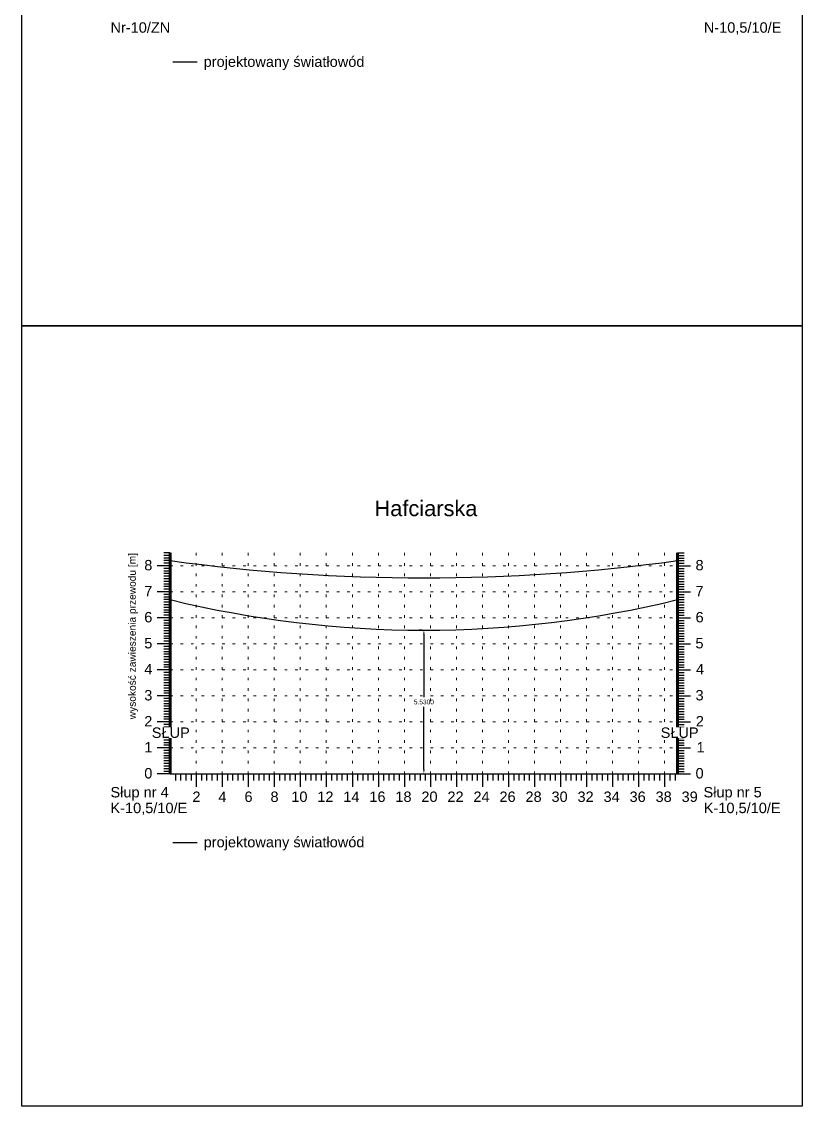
# Model space of a CAD drawing. Header units: metres. Extents: x -155 to 1812, y 681 to 886.
# Drawn here: x 834.54 to 864.54, y 680.52 to 722.21 of the extents above; entities that cross this region are included whole.
import ezdxf

# ---------------------------------------------------------------- set-up
doc = ezdxf.new("R2010")
doc.units = ezdxf.units.M
doc.header["$MEASUREMENT"] = 0
doc.linetypes.add('ACAD_ISO07W100', pattern=[3, 0, -3])
doc.styles.get("Standard").update_dxf_attribs({"font": 'arial.ttf'})
doc.dimstyles.get("Standard").update_dxf_attribs({"dimtxt": 0.18, "dimasz": 0.18, "dimexe": 0.18, "dimexo": 0.0625, "dimgap": 0.09, "dimtad": 0, "dimtih": 1, "dimtoh": 1, "dimdec": 4, "dimzin": 0, "dimdsep": 46, "dimtxsty": 'Standard', "dimcen": 0.09, "dimadec": 0, "dimazin": 0, "dimtfac": 1, "dimtdec": 4, "dimtofl": 0, "dimtmove": 0, "dimatfit": 3, "dimfxl": 1, "dimtolj": 1, "dimtzin": 0, "dimarcsym": 0})

# ---------------------------------------------------------------- blocks, each defined once
blk = doc.blocks.new('*D224')
at = {"color": 0, "lineweight": -2}
for p, q in [((849.938, 698.828), (849.82, 698.828)), ((850, 698.648), (850, 696.245)), ((850, 693.478), (850, 695.881)), ((842.913, 693.298), (850.18, 693.298))]:
    blk.add_line(p, q, dxfattribs=at)
at = {"color": 0}
for points in [[(850.03, 698.648), (849.97, 698.648), (850, 698.828)], [(849.97, 693.478), (850.03, 693.478), (850, 693.298)]]:
    blk.add_solid(points, dxfattribs=at)
at = {"layer": 'Defpoints', "color": 0}
for p in [(850, 698.828), (842.85, 693.298), (850, 693.298)]:
    blk.add_point(p, dxfattribs=at)
at = {"color": 0, "lineweight": 25, "insert": (850, 696.063), "char_height": 0.18, "attachment_point": 5}
blk.add_mtext('\\A1;5.5300', dxfattribs=at)

msp = doc.modelspace()

# ---------------------------------------------------------------- linework, layer by layer
at = {"color": 3, "lineweight": 25}
for p, q in [((840.35594, 720.66781), (841.28653, 720.66781)), ((840.35594, 690.66781), (841.28653, 690.66781))]:
    msp.add_line(p, q, dxfattribs=at)
for p, q in [((840.25039, 701.79803), (840.00039, 701.79803)), ((840.25039, 701.69803), (840.00039, 701.69803)), ((840.25039, 701.79803), (840.25039, 693.29803)), ((859.75039, 701.79803), (859.75039, 693.29803)), ((859.75039, 701.79803), (860.00039, 701.79803)), ((859.75039, 701.69803), (860.00039, 701.69803)), ((840.25039, 701.29803), (839.75039, 701.29803)), ((840.25039, 701.29803), (839.75039, 701.29803)), ((840.25039, 701.59803), (840.00039, 701.59803)), ((840.25039, 701.49803), (840.00039, 701.49803)), ((840.25039, 701.39803), (840.00039, 701.39803)), ((859.75039, 701.59803), (860.00039, 701.59803)), ((859.75039, 701.49803), (860.00039, 701.49803)), ((859.75039, 701.39803), (860.00039, 701.39803)), ((859.75039, 701.29803), (860.25039, 701.29803)), ((859.75039, 701.29803), (860.25039, 701.29803)), ((840.25039, 701.19803), (840.00039, 701.19803)), ((840.25039, 701.09803), (840.00039, 701.09803)), ((840.25039, 700.99803), (840.00039, 700.99803)), ((840.25039, 700.89803), (840.00039, 700.89803)), ((859.75039, 701.19803), (860.00039, 701.19803)), ((859.75039, 701.09803), (860.00039, 701.09803)), ((859.75039, 700.99803), (860.00039, 700.99803)), ((859.75039, 700.89803), (860.00039, 700.89803)), ((840.25039, 700.79803), (840.00039, 700.79803)), ((840.25039, 700.69803), (840.00039, 700.69803)), ((840.25039, 700.59803), (840.00039, 700.59803)), ((840.25039, 700.49803), (840.00039, 700.49803)), ((859.75039, 700.79803), (860.00039, 700.79803)), ((859.75039, 700.69803), (860.00039, 700.69803)), ((859.75039, 700.59803), (860.00039, 700.59803)), ((859.75039, 700.49803), (860.00039, 700.49803)), ((840.25039, 700.29803), (839.75039, 700.29803)), ((840.25039, 700.29803), (839.75039, 700.29803)), ((840.25039, 700.39803), (840.00039, 700.39803)), ((840.25039, 700.19803), (840.00039, 700.19803)), ((840.25039, 700.09803), (840.00039, 700.09803)), ((859.75039, 700.39803), (860.00039, 700.39803)), ((859.75039, 700.29803), (860.25039, 700.29803)), ((859.75039, 700.29803), (860.25039, 700.29803)), ((859.75039, 700.19803), (860.00039, 700.19803)), ((859.75039, 700.09803), (860.00039, 700.09803)), ((840.25039, 699.99803), (840.00039, 699.99803)), ((840.25039, 699.89803), (840.00039, 699.89803)), ((840.25039, 699.79803), (840.00039, 699.79803)), ((840.25039, 699.69803), (840.00039, 699.69803)), ((859.75039, 699.99803), (860.00039, 699.99803)), ((859.75039, 699.89803), (860.00039, 699.89803)), ((859.75039, 699.79803), (860.00039, 699.79803)), ((859.75039, 699.69803), (860.00039, 699.69803)), ((840.25039, 699.29803), (839.75039, 699.29803)), ((840.25039, 699.29803), (839.75039, 699.29803)), ((840.25039, 699.59803), (840.00039, 699.59803)), ((840.25039, 699.49803), (840.00039, 699.49803)), ((840.25039, 699.39803), (840.00039, 699.39803)), ((840.25039, 699.19803), (840.00039, 699.19803)), ((859.75039, 699.59803), (860.00039, 699.59803)), ((859.75039, 699.49803), (860.00039, 699.49803)), ((859.75039, 699.39803), (860.00039, 699.39803)), ((859.75039, 699.29803), (860.25039, 699.29803)), ((859.75039, 699.29803), (860.25039, 699.29803)), ((859.75039, 699.19803), (860.00039, 699.19803)), ((840.25039, 699.09803), (840.00039, 699.09803)), ((840.25039, 698.99803), (840.00039, 698.99803)), ((840.25039, 698.89803), (840.00039, 698.89803)), ((840.25039, 698.79803), (840.00039, 698.79803)), ((859.75039, 699.09803), (860.00039, 699.09803)), ((859.75039, 698.99803), (860.00039, 698.99803)), ((859.75039, 698.89803), (860.00039, 698.89803)), ((859.75039, 698.79803), (860.00039, 698.79803)), ((840.25039, 698.69803), (840.00039, 698.69803)), ((840.25039, 698.59803), (840.00039, 698.59803)), ((840.25039, 698.49803), (840.00039, 698.49803)), ((840.25039, 698.39803), (840.00039, 698.39803)), ((859.75039, 698.69803), (860.00039, 698.69803)), ((859.75039, 698.59803), (860.00039, 698.59803)), ((859.75039, 698.49803), (860.00039, 698.49803)), ((859.75039, 698.39803), (860.00039, 698.39803)), ((840.25039, 698.29803), (839.75039, 698.29803)), ((840.25039, 698.29803), (839.75039, 698.29803)), ((840.25039, 698.19803), (840.00039, 698.19803)), ((840.25039, 698.09803), (840.00039, 698.09803)), ((840.25039, 697.99803), (840.00039, 697.99803)), ((859.75039, 698.29803), (860.25039, 698.29803)), ((859.75039, 698.29803), (860.25039, 698.29803)), ((859.75039, 698.19803), (860.00039, 698.19803)), ((859.75039, 698.09803), (860.00039, 698.09803)), ((859.75039, 697.99803), (860.00039, 697.99803)), ((840.25039, 697.89803), (840.00039, 697.89803)), ((840.25039, 697.79803), (840.00039, 697.79803)), ((840.25039, 697.69803), (840.00039, 697.69803)), ((840.25039, 697.59803), (840.00039, 697.59803)), ((859.75039, 697.89803), (860.00039, 697.89803)), ((859.75039, 697.79803), (860.00039, 697.79803)), ((859.75039, 697.69803), (860.00039, 697.69803)), ((859.75039, 697.59803), (860.00039, 697.59803)), ((840.25039, 697.29803), (839.75039, 697.29803)), ((840.25039, 697.29803), (839.75039, 697.29803)), ((840.25039, 697.49803), (840.00039, 697.49803)), ((840.25039, 697.39803), (840.00039, 697.39803)), ((840.25039, 697.19803), (840.00039, 697.19803)), ((859.75039, 697.49803), (860.00039, 697.49803)), ((859.75039, 697.39803), (860.00039, 697.39803)), ((859.75039, 697.29803), (860.25039, 697.29803)), ((859.75039, 697.29803), (860.25039, 697.29803)), ((859.75039, 697.19803), (860.00039, 697.19803)), ((840.25039, 697.09803), (840.00039, 697.09803)), ((840.25039, 696.99803), (840.00039, 696.99803)), ((840.25039, 696.89803), (840.00039, 696.89803)), ((840.25039, 696.79803), (840.00039, 696.79803)), ((840.25039, 696.69803), (840.00039, 696.69803)), ((859.75039, 697.09803), (860.00039, 697.09803)), ((859.75039, 696.99803), (860.00039, 696.99803)), ((859.75039, 696.89803), (860.00039, 696.89803)), ((859.75039, 696.79803), (860.00039, 696.79803)), ((859.75039, 696.69803), (860.00039, 696.69803)), ((840.25039, 696.29803), (839.75039, 696.29803)), ((840.25039, 696.29803), (839.75039, 696.29803)), ((840.25039, 696.59803), (840.00039, 696.59803)), ((840.25039, 696.49803), (840.00039, 696.49803)), ((840.25039, 696.39803), (840.00039, 696.39803)), ((859.75039, 696.59803), (860.00039, 696.59803)), ((859.75039, 696.49803), (860.00039, 696.49803)), ((859.75039, 696.39803), (860.00039, 696.39803)), ((859.75039, 696.29803), (860.25039, 696.29803)), ((859.75039, 696.29803), (860.25039, 696.29803)), ((840.25039, 696.19803), (840.00039, 696.19803)), ((840.25039, 696.09803), (840.00039, 696.09803)), ((840.25039, 695.99803), (840.00039, 695.99803)), ((840.25039, 695.89803), (840.00039, 695.89803)), ((859.75039, 696.19803), (860.00039, 696.19803)), ((859.75039, 696.09803), (860.00039, 696.09803)), ((859.75039, 695.99803), (860.00039, 695.99803)), ((859.75039, 695.89803), (860.00039, 695.89803)), ((840.25039, 695.79803), (840.00039, 695.79803)), ((840.25039, 695.69803), (840.00039, 695.69803)), ((840.25039, 695.59803), (840.00039, 695.59803)), ((840.25039, 695.49803), (840.00039, 695.49803)), ((859.75039, 695.79803), (860.00039, 695.79803)), ((859.75039, 695.69803), (860.00039, 695.69803)), ((859.75039, 695.59803), (860.00039, 695.59803)), ((859.75039, 695.49803), (860.00039, 695.49803)), ((840.25039, 695.29803), (839.75039, 695.29803)), ((840.25039, 695.29803), (839.75039, 695.29803)), ((840.25039, 695.39803), (840.00039, 695.39803)), ((840.25039, 695.19803), (840.00039, 695.19803)), ((840.25039, 695.09803), (840.00039, 695.09803)), ((859.75039, 695.39803), (860.00039, 695.39803)), ((859.75039, 695.29803), (860.25039, 695.29803)), ((859.75039, 695.29803), (860.25039, 695.29803)), ((859.75039, 695.19803), (860.00039, 695.19803)), ((859.75039, 695.09803), (860.00039, 695.09803)), ((840.25039, 694.99803), (840.00039, 694.99803)), ((840.25039, 694.89803), (840.00039, 694.89803)), ((840.25039, 694.79803), (840.00039, 694.79803)), ((840.25039, 694.69803), (840.00039, 694.69803)), ((859.75039, 694.99803), (860.00039, 694.99803)), ((859.75039, 694.89803), (860.00039, 694.89803)), ((859.75039, 694.79803), (860.00039, 694.79803)), ((859.75039, 694.69803), (860.00039, 694.69803)), ((840.25039, 694.29803), (839.75039, 694.29803)), ((840.25039, 694.29803), (839.75039, 694.29803)), ((840.25039, 694.59803), (840.00039, 694.59803)), ((840.25039, 694.49803), (840.00039, 694.49803)), ((840.25039, 694.39803), (840.00039, 694.39803)), ((840.25039, 694.19803), (840.00039, 694.19803)), ((859.75039, 694.59803), (860.00039, 694.59803)), ((859.75039, 694.49803), (860.00039, 694.49803)), ((859.75039, 694.39803), (860.00039, 694.39803)), ((859.75039, 694.29803), (860.25039, 694.29803)), ((859.75039, 694.29803), (860.25039, 694.29803)), ((859.75039, 694.19803), (860.00039, 694.19803)), ((840.25039, 694.09803), (840.00039, 694.09803)), ((840.25039, 693.99803), (840.00039, 693.99803)), ((840.25039, 693.89803), (840.00039, 693.89803)), ((840.25039, 693.79803), (840.00039, 693.79803)), ((859.75039, 694.09803), (860.00039, 694.09803)), ((859.75039, 693.99803), (860.00039, 693.99803)), ((859.75039, 693.89803), (860.00039, 693.89803)), ((859.75039, 693.79803), (860.00039, 693.79803)), ((840.25039, 693.69803), (840.00039, 693.69803)), ((840.25039, 693.59803), (840.00039, 693.59803)), ((840.25039, 693.49803), (840.00039, 693.49803)), ((840.25039, 693.39803), (840.00039, 693.39803)), ((859.75039, 693.69803), (860.00039, 693.69803)), ((859.75039, 693.59803), (860.00039, 693.59803)), ((859.75039, 693.49803), (860.00039, 693.49803)), ((859.75039, 693.39803), (860.00039, 693.39803)), ((840.25039, 693.29803), (839.75039, 693.29803)), ((840.25039, 693.29803), (840.00039, 693.29803)), ((840.25039, 693.29803), (859.75039, 693.29803)), ((840.45039, 693.29803), (840.45039, 693.04803)), ((840.65039, 693.29803), (840.65039, 693.04803)), ((840.85039, 693.29803), (840.85039, 693.04803)), ((841.05039, 693.29803), (841.05039, 693.04803)), ((841.25039, 693.29803), (841.25039, 692.79803)), ((841.45039, 693.29803), (841.45039, 693.04803)), ((841.65039, 693.29803), (841.65039, 693.04803)), ((841.85039, 693.29803), (841.85039, 693.04803)), ((842.05039, 693.29803), (842.05039, 693.04803)), ((842.25039, 693.29803), (842.25039, 692.79803)), ((842.45039, 693.29803), (842.45039, 693.04803)), ((842.65039, 693.29803), (842.65039, 693.04803)), ((842.85039, 693.29803), (842.85039, 693.04803)), ((843.05039, 693.29803), (843.05039, 693.04803)), ((843.25039, 693.29803), (843.25039, 692.79803)), ((843.45039, 693.29803), (843.45039, 693.04803)), ((843.65039, 693.29803), (843.65039, 693.04803)), ((843.85039, 693.29803), (843.85039, 693.04803)), ((844.05039, 693.29803), (844.05039, 693.04803)), ((844.25039, 693.29803), (844.25039, 692.79803)), ((844.45039, 693.29803), (844.45039, 693.04803)), ((844.65039, 693.29803), (844.65039, 693.04803)), ((844.85039, 693.29803), (844.85039, 693.04803)), ((845.05039, 693.29803), (845.05039, 693.04803)), ((845.25039, 693.29803), (845.25039, 692.79803)), ((845.45039, 693.29803), (845.45039, 693.04803)), ((845.65039, 693.29803), (845.65039, 693.04803)), ((845.85039, 693.29803), (845.85039, 693.04803)), ((846.05039, 693.29803), (846.05039, 693.04803)), ((846.25039, 693.29803), (846.25039, 692.79803)), ((846.45039, 693.29803), (846.45039, 693.04803)), ((846.65039, 693.29803), (846.65039, 693.04803)), ((846.85039, 693.29803), (846.85039, 693.04803)), ((847.05039, 693.29803), (847.05039, 693.04803)), ((847.25039, 693.29803), (847.25039, 692.79803)), ((847.45039, 693.29803), (847.45039, 693.04803)), ((847.65039, 693.29803), (847.65039, 693.04803)), ((847.85039, 693.29803), (847.85039, 693.04803)), ((848.05039, 693.29803), (848.05039, 693.04803)), ((848.25039, 693.29803), (848.25039, 692.79803)), ((848.45039, 693.29803), (848.45039, 693.04803)), ((848.65039, 693.29803), (848.65039, 693.04803)), ((848.85039, 693.29803), (848.85039, 693.04803)), ((849.05039, 693.29803), (849.05039, 693.04803)), ((849.25039, 693.29803), (849.25039, 692.79803)), ((849.45039, 693.29803), (849.45039, 693.04803)), ((849.65039, 693.29803), (849.65039, 693.04803)), ((849.85039, 693.29803), (849.85039, 693.04803)), ((850.05039, 693.29803), (850.05039, 693.04803)), ((850.25039, 693.29803), (850.25039, 692.79803)), ((850.45039, 693.29803), (850.45039, 693.04803)), ((850.65039, 693.29803), (850.65039, 693.04803)), ((850.85039, 693.29803), (850.85039, 693.04803)), ((851.05039, 693.29803), (851.05039, 693.04803)), ((851.25039, 693.29803), (851.25039, 692.79803)), ((851.45039, 693.29803), (851.45039, 693.04803)), ((851.65039, 693.29803), (851.65039, 693.04803)), ((851.85039, 693.29803), (851.85039, 693.04803)), ((852.05039, 693.29803), (852.05039, 693.04803)), ((852.25039, 693.29803), (852.25039, 692.79803)), ((852.45039, 693.29803), (852.45039, 693.04803)), ((852.65039, 693.29803), (852.65039, 693.04803)), ((852.85039, 693.29803), (852.85039, 693.04803)), ((853.05039, 693.29803), (853.05039, 693.04803)), ((853.25039, 693.29803), (853.25039, 692.79803)), ((853.45039, 693.29803), (853.45039, 693.04803)), ((853.65039, 693.29803), (853.65039, 693.04803)), ((853.85039, 693.29803), (853.85039, 693.04803)), ((854.05039, 693.29803), (854.05039, 693.04803)), ((854.25039, 693.29803), (854.25039, 692.79803)), ((854.45039, 693.29803), (854.45039, 693.04803)), ((854.65039, 693.29803), (854.65039, 693.04803)), ((854.85039, 693.29803), (854.85039, 693.04803)), ((855.05039, 693.29803), (855.05039, 693.04803)), ((855.25039, 693.29803), (855.25039, 692.79803)), ((855.45039, 693.29803), (855.45039, 693.04803)), ((855.65039, 693.29803), (855.65039, 693.04803)), ((855.85039, 693.29803), (855.85039, 693.04803)), ((856.05039, 693.29803), (856.05039, 693.04803)), ((856.25039, 693.29803), (856.25039, 692.79803)), ((856.45039, 693.29803), (856.45039, 693.04803)), ((856.65039, 693.29803), (856.65039, 693.04803)), ((856.85039, 693.29803), (856.85039, 693.04803)), ((857.05039, 693.29803), (857.05039, 693.04803)), ((857.25039, 693.29803), (857.25039, 692.79803)), ((857.45039, 693.29803), (857.45039, 693.04803)), ((857.65039, 693.29803), (857.65039, 693.04803)), ((857.85039, 693.29803), (857.85039, 693.04803)), ((858.05039, 693.29803), (858.05039, 693.04803)), ((858.25039, 693.29803), (858.25039, 692.79803)), ((858.45039, 693.29803), (858.45039, 693.04803)), ((858.65039, 693.29803), (858.65039, 693.04803)), ((858.85039, 693.29803), (858.85039, 693.04803)), ((859.05039, 693.29803), (859.05039, 693.04803)), ((859.25039, 693.29803), (859.25039, 692.79803)), ((859.45039, 693.29803), (859.45039, 693.04803)), ((859.65039, 693.29803), (859.65039, 693.04803)), ((859.75039, 693.29803), (860.25039, 693.29803)), ((859.75039, 693.29803), (860.00039, 693.29803))]:
    msp.add_line(p, q)
at = {"lineweight": 100}
for p, q in [((840.25039, 701.79803), (840.25039, 693.29803)), ((859.75039, 701.79803), (859.75039, 693.29803))]:
    msp.add_line(p, q, dxfattribs=at)
at = {"linetype": 'ACAD_ISO07W100', "lineweight": 15, "ltscale": 0.1}
for p, q in [((841.25039, 693.29803), (841.25039, 701.79803)), ((842.25039, 693.29803), (842.25039, 701.79803)), ((843.25039, 693.29803), (843.25039, 701.79803)), ((844.25039, 693.29803), (844.25039, 701.79803)), ((845.25039, 693.29803), (845.25039, 701.79803)), ((846.25039, 693.29803), (846.25039, 701.79803)), ((847.25039, 693.29803), (847.25039, 701.79803)), ((848.25039, 693.29803), (848.25039, 701.79803)), ((849.25039, 693.29803), (849.25039, 701.79803)), ((850.25039, 693.29803), (850.25039, 701.79803)), ((851.25039, 693.29803), (851.25039, 701.79803)), ((852.25039, 693.29803), (852.25039, 701.79803)), ((853.25039, 693.29803), (853.25039, 701.79803)), ((854.25039, 693.29803), (854.25039, 701.79803)), ((855.25039, 693.29803), (855.25039, 701.79803)), ((856.25039, 693.29803), (856.25039, 701.79803)), ((857.25039, 693.29803), (857.25039, 701.79803)), ((858.25039, 693.29803), (858.25039, 701.79803)), ((859.25039, 693.29803), (859.25039, 701.79803)), ((859.75039, 693.29803), (859.75039, 701.79803)), ((840.25039, 701.29803), (859.75039, 701.29803)), ((840.25039, 700.29803), (859.75039, 700.29803)), ((840.25039, 699.29803), (859.75039, 699.29803)), ((840.25039, 698.29803), (859.75039, 698.29803)), ((840.25039, 697.29803), (859.75039, 697.29803)), ((840.25039, 696.29803), (859.75039, 696.29803)), ((840.25039, 695.29803), (859.75039, 695.29803)), ((840.25039, 694.29803), (859.75039, 694.29803)), ((840.25039, 693.29803), (859.75039, 693.29803))]:
    msp.add_line(p, q, dxfattribs=at)
at = {"lineweight": 25}
msp.add_line((859.25039, 693.29803), (859.75039, 693.29803), dxfattribs=at)
for points in [[(834.54271, 740.52182), (864.54271, 740.52182), (864.54271, 710.52182), (834.54271, 710.52182), (834.54271, 740.52182)], [(834.54271, 710.52182), (864.54271, 710.52182), (864.54271, 680.52182), (834.54271, 680.52182), (834.54271, 710.52182)]]:
    msp.add_lwpolyline(points, dxfattribs=at)
at = {"lineweight": 30}
msp.add_arc((850.00039, 773.18508), 72.34705, 262.2548486, 277.7451514, dxfattribs=at)
at = {"color": 3, "lineweight": 30}
msp.add_arc((850.00039, 739.93119), 41.1062, 256.279221, 283.720779, dxfattribs=at)

# ---------------------------------------------------------------- texts
for s, height, p in [('Nr-10/ZN', 0.4, (837.95514, 721.79123)), ('N-10,5/10/E', 0.4, (860.75708, 721.79123)), ('projektowany światłowód', 0.4, (841.53528, 720.47805)), ('Hafciarska', 0.6, (848.0999, 703.2073)), ('8', 0.4, (839.25313, 701.12394)), ('8', 0.4, (860.43878, 701.12394)), ('7', 0.4, (839.25313, 700.12394)), ('7', 0.4, (860.43578, 700.12394)), ('6', 0.4, (839.25313, 699.12394)), ('6', 0.4, (860.44151, 699.12394)), ('5', 0.4, (839.25313, 698.12394)), ('5', 0.4, (860.43605, 698.12394)), ('4', 0.4, (839.25313, 697.12394)), ('4', 0.4, (860.45679, 697.12394)), ('3', 0.4, (839.25313, 696.12394)), ('3', 0.4, (860.43878, 696.12394)), ('2', 0.4, (839.25313, 695.12394)), ('2', 0.4, (860.44996, 695.12394)), ('1', 0.4, (839.25313, 694.12394)), ('1', 0.4, (860.47861, 694.12394)), ('0', 0.4, (839.25313, 693.12394)), ('0', 0.4, (860.44041, 693.12394)), ('Słup nr 4', 0.4, (837.95514, 692.39612)), ('2', 0.4, (841.10357, 692.22235)), ('4', 0.4, (842.10357, 692.22235)), ('6', 0.4, (843.10357, 692.22235)), ('8', 0.4, (844.10357, 692.22235)), ('10', 0.4, (844.90357, 692.22235)), ('12', 0.4, (845.90357, 692.22235)), ('14', 0.4, (846.90357, 692.22235)), ('16', 0.4, (847.90357, 692.22235)), ('18', 0.4, (848.90357, 692.22235)), ('20', 0.4, (849.90357, 692.22235)), ('22', 0.4, (850.90357, 692.22235)), ('24', 0.4, (851.90357, 692.22235)), ('26', 0.4, (852.90357, 692.22235)), ('28', 0.4, (853.90357, 692.22235)), ('30', 0.4, (854.90357, 692.22235)), ('32', 0.4, (855.90357, 692.22235)), ('34', 0.4, (856.90357, 692.22235)), ('36', 0.4, (857.90357, 692.22235)), ('38', 0.4, (858.90357, 692.22235)), ('39', 0.4, (859.90357, 692.22235)), ('Słup nr 5', 0.4, (860.74591, 692.39612)), ('K-10,5/10/E', 0.4, (837.95514, 691.79123)), ('K-10,5/10/E', 0.4, (860.75708, 691.79123)), ('projektowany światłowód', 0.4, (841.53528, 690.47805))]:
    msp.add_text(s, height=height).set_placement(p)

# ---------------------------------------------------------------- dimensions: what is measured, and where the dimension line sits
at = {"lineweight": 25}
dim = msp.add_linear_dim(base=(850.00039, 693.29803), p1=(850.00039, 698.82803), p2=(842.85039, 693.29803), angle=90, dimstyle='Standard', dxfattribs=at)
dim.commit()
dim.dimension.update_dxf_attribs({"geometry": '*D224', "text_midpoint": (850.00039, 696.06303)})

# ---------------------------------------------------------------- next in the draw order: texts
at = {"lineweight": 18, "insert": (838.64762, 695.40014), "char_height": 0.28, "attachment_point": 1, "rotation": 90, "bg_fill": 3, "box_fill_scale": 1, "bg_fill_color": 256, "bg_fill_transparency": 0}
msp.add_mtext_dynamic_manual_height_columns('wysokość zawieszenia przewodu [m]', width=9.2804774, gutter_width=2, heights=[-0.36385], dxfattribs=at)
at = {"lineweight": 18, "char_height": 0.4, "attachment_point": 1, "bg_fill": 3, "box_fill_scale": 1, "bg_fill_color": 256, "bg_fill_transparency": 0}
for insert in [(839.54228, 695.08424), (859.09946, 695.08424)]:
    msp.add_mtext_dynamic_manual_height_columns('SŁUP', width=1.5368437, gutter_width=2, heights=[-0.41364], dxfattribs=dict(at, insert=insert))

doc.saveas('drawing.dxf')
